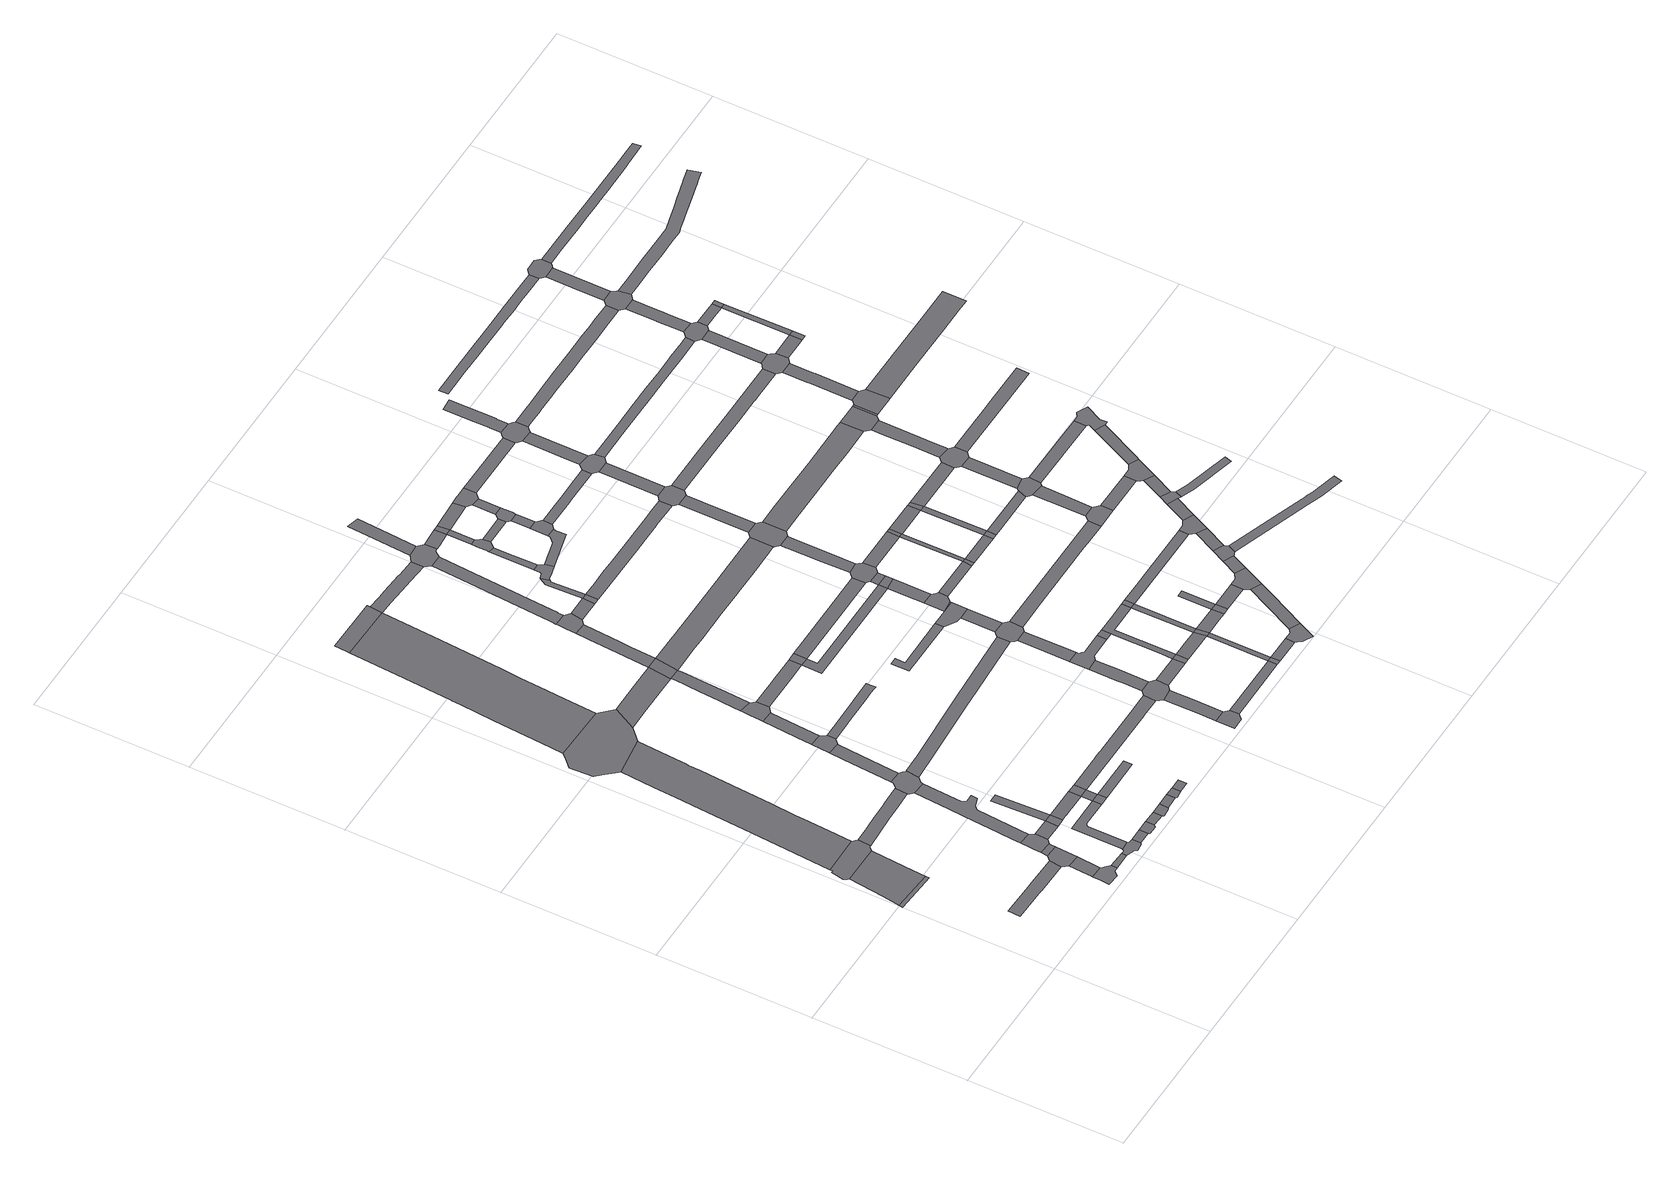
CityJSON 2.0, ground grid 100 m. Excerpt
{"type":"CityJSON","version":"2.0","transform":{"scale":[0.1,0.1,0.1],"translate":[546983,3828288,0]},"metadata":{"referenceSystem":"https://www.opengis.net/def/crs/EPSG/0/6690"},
"CityObjects":{
"road1":{"type":"Road","geometry":[{"type":"MultiSurface","lod":"1","boundaries":[[[0,1,2,3]]]}]},
"road2":{"type":"Road","attributes":{"function":"3","RoadStructureAttribute.sectionType":"1"},"geometry":[{"type":"MultiSurface","lod":"1","boundaries":[[[4,5,6,0,3,7,8,9,10]]]}]},
"road3":{"type":"Road","geometry":[{"type":"MultiSurface","lod":"1","boundaries":[[[11,12,13,14,15,16,17,18,19,4,10,20,21,22]]]}]},
"road4":{"type":"Road","attributes":{"RoadStructureAttribute.sectionType":"1"},"geometry":[{"type":"MultiSurface","lod":"1","boundaries":[[[23,24,25,26,27,28,29,30]]]}]},
"road5":{"type":"Road","geometry":[{"type":"MultiSurface","lod":"1","boundaries":[[[31,32,33,34,35,36,37,38,39,40,41,42]]]}]},
"road6":{"type":"Road","attributes":{"RoadStructureAttribute.sectionType":"1"},"geometry":[{"type":"MultiSurface","lod":"1","boundaries":[[[43,44,45,31,42,46,47,48]]]}]},
"road7":{"type":"Road","geometry":[{"type":"MultiSurface","lod":"1","boundaries":[[[49,30,29,43,48,50]]]}]},
"road8":{"type":"Road","attributes":{"function":"3","RoadStructureAttribute.sectionType":"1"},"geometry":[{"type":"MultiSurface","lod":"1","boundaries":[[[51,52,53,54,55,56,57,58,59,60,61,62,63,64,14,13]]]}]},
"road9":{"type":"Road","attributes":{"RoadStructureAttribute.sectionType":"1"},"geometry":[{"type":"MultiSurface","lod":"1","boundaries":[[[65,49,50,66]]]}]},
"road10":{"type":"Road","attributes":{"RoadStructureAttribute.sectionType":"1"},"geometry":[{"type":"MultiSurface","lod":"1","boundaries":[[[39,38,67,68]]]}]},
"road11":{"type":"Road","geometry":[{"type":"MultiSurface","lod":"1","boundaries":[[[69,70,71,72,65,66,73,74,75]]]}]},
"road12":{"type":"Road","attributes":{"RoadStructureAttribute.sectionType":"1"},"geometry":[{"type":"MultiSurface","lod":"1","boundaries":[[[76,77,78,79,80,81,82,83,22,21,84,85,86,87,88]]]}]},
"road13":{"type":"Road","geometry":[{"type":"MultiSurface","lod":"1","boundaries":[[[89,90,91,92,93,94,95,68,67,96,97,98,99,100,101]]]}]},
"road14":{"type":"Road","attributes":{"RoadStructureAttribute.sectionType":"1"},"geometry":[{"type":"MultiSurface","lod":"1","boundaries":[[[102,74,73,103,104]]]}]},
"road15":{"type":"Road","attributes":{"RoadStructureAttribute.sectionType":"1"},"geometry":[{"type":"MultiSurface","lod":"1","boundaries":[[[105,106,107,108,109,69,75,110,111,112,113,114,115,116,117,118,119,120]]]}]},
"road16":{"type":"Road","attributes":{"RoadStructureAttribute.sectionType":"1"},"geometry":[{"type":"MultiSurface","lod":"1","boundaries":[[[101,100,121,122]]]}]},
"road17":{"type":"Road","geometry":[{"type":"MultiSurface","lod":"1","boundaries":[[[104,103,123,124]]]}]},
"road18":{"type":"Road","attributes":{"RoadStructureAttribute.sectionType":"1"},"geometry":[{"type":"MultiSurface","lod":"1","boundaries":[[[125,126,93,92,127,128,129,130,131,132,133]]]}]},
"road19":{"type":"Road","geometry":[{"type":"MultiSurface","lod":"1","boundaries":[[[134,135,136,137,138,139,140,141,60,59,142,143,144,145,146,147,148,149,150]]]}]},
"road20":{"type":"Road","geometry":[{"type":"MultiSurface","lod":"1","boundaries":[[[151,152,104,124]]]}]},
"road21":{"type":"Road","geometry":[{"type":"MultiSurface","lod":"1","boundaries":[[[122,121,153,154,155,156]]]}]},
"road22":{"type":"Road","geometry":[{"type":"MultiSurface","lod":"1","boundaries":[[[157,158,159,160,76,88,161,105,120,162,163,164,165,166,167]]]}]},
"road23":{"type":"Road","attributes":{"RoadStructureAttribute.sectionType":"1"},"geometry":[{"type":"MultiSurface","lod":"1","boundaries":[[[168,124,123,169,170,171,172,173,174,175,176,177,178]]]}]},
"road24":{"type":"Road","attributes":{"RoadStructureAttribute.sectionType":"1"},"geometry":[{"type":"MultiSurface","lod":"1","boundaries":[[[156,155,179,180]]]}]},
"road25":{"type":"Road","attributes":{"RoadStructureAttribute.sectionType":"1"},"geometry":[{"type":"MultiSurface","lod":"1","boundaries":[[[181,182,157,167,183,184]]]}]},
"road26":{"type":"Road","geometry":[{"type":"MultiSurface","lod":"1","boundaries":[[[180,179,185,186,187,188]]]}]},
"road27":{"type":"Road","geometry":[{"type":"MultiSurface","lod":"1","boundaries":[[[189,190,133,132,191]]]}]},
"road28":{"type":"Road","attributes":{"RoadStructureAttribute.sectionType":"1"},"geometry":[{"type":"MultiSurface","lod":"1","boundaries":[[[177,133,190,192]]]}]},
"road29":{"type":"Road","geometry":[{"type":"MultiSurface","lod":"1","boundaries":[[[178,177,192,193]]]}]},
"road30":{"type":"Road","attributes":{"RoadStructureAttribute.sectionType":"1"},"geometry":[{"type":"MultiSurface","lod":"1","boundaries":[[[188,187,194,195]]]}]},
"road31":{"type":"Road","geometry":[{"type":"MultiSurface","lod":"1","boundaries":[[[196,181,184,197,198,199,200,201]]]}]},
"road32":{"type":"Road","attributes":{"function":"3","RoadStructureAttribute.sectionType":"1"},"geometry":[{"type":"MultiSurface","lod":"1","boundaries":[[[202,203,204,205,206,207,208,134,150,209,210,211,212,213,214]]]}]},
"road33":{"type":"Road","geometry":[{"type":"MultiSurface","lod":"1","boundaries":[[[195,194,215,216,217]]]}]},
"road34":{"type":"Road","attributes":{"RoadStructureAttribute.sectionType":"1"},"geometry":[{"type":"MultiSurface","lod":"1","boundaries":[[[218,219,220,196,201,221,222]]]}]},
"road35":{"type":"Road","attributes":{"RoadStructureAttribute.sectionType":"1"},"geometry":[{"type":"MultiSurface","lod":"1","boundaries":[[[223,224,190,189,191]]]}]},
"road36":{"type":"Road","geometry":[{"type":"MultiSurface","lod":"1","boundaries":[[[225,226,217,216]]]}]},
"road37":{"type":"Road","attributes":{"function":"3","RoadStructureAttribute.sectionType":"1"},"geometry":[{"type":"MultiSurface","lod":"1","boundaries":[[[227,147,146,228,229,230,231]]]}]},
"road38":{"type":"Road","geometry":[{"type":"MultiSurface","lod":"1","boundaries":[[[232,233,234,235,218,222,236,237,238]]]}]},
"road39":{"type":"Road","attributes":{"RoadStructureAttribute.sectionType":"1"},"geometry":[{"type":"MultiSurface","lod":"1","boundaries":[[[239,240,241,242,243,244,245,232,238,246,247,248,249,250]]]}]},
"road40":{"type":"Road","attributes":{"RoadStructureAttribute.sectionType":"1"},"geometry":[{"type":"MultiSurface","lod":"1","boundaries":[[[251,252,253,254,255,256,257,258,259,260,199,198]]]}]},
"road41":{"type":"Road","geometry":[{"type":"MultiSurface","lod":"1","boundaries":[[[261,262,202,214,263,264]]]}]},
"road42":{"type":"Road","attributes":{"RoadStructureAttribute.sectionType":"1"},"geometry":[{"type":"MultiSurface","lod":"1","boundaries":[[[265,266,267,268,269,270,271,193,192,272,273,274,275,276,277,278,279]]]}]},
"road43":{"type":"Road","geometry":[{"type":"MultiSurface","lod":"1","boundaries":[[[280,231,230,239,250,281,282]]]}]},
"road44":{"type":"Road","attributes":{"RoadStructureAttribute.sectionType":"1"},"geometry":[{"type":"MultiSurface","lod":"1","boundaries":[[[283,284,237,236,285,286,287]]]}]},
"road45":{"type":"Road","attributes":{"RoadStructureAttribute.sectionType":"1"},"geometry":[{"type":"MultiSurface","lod":"1","boundaries":[[[288,289,290,291,164,163,292,293,294,295]]]}]},
"road46":{"type":"Road","attributes":{"RoadStructureAttribute.sectionType":"1"},"geometry":[{"type":"MultiSurface","lod":"1","boundaries":[[[296,297,298,280,282,299,300,301,302,303,304]]]}]},
"road47":{"type":"Road","geometry":[{"type":"MultiSurface","lod":"1","boundaries":[[[287,286,305,306]]]}]},
"road48":{"type":"Road","geometry":[{"type":"MultiSurface","lod":"1","boundaries":[[[307,308,309,296,304,310,311,312,313,314]]]}]},
"road49":{"type":"Road","attributes":{"RoadStructureAttribute.sectionType":"1"},"geometry":[{"type":"MultiSurface","lod":"1","boundaries":[[[315,316,317,318,263,214,319,320,321,322,323]]]}]},
"road50":{"type":"Road","geometry":[{"type":"MultiSurface","lod":"1","boundaries":[[[324,325,326,327,328,329,330]]]}]},
"road51":{"type":"Road","attributes":{"RoadStructureAttribute.sectionType":"1"},"geometry":[{"type":"MultiSurface","lod":"1","boundaries":[[[331,312,311,332,333]]]}]},
"road52":{"type":"Road","attributes":{"RoadStructureAttribute.sectionType":"1"},"geometry":[{"type":"MultiSurface","lod":"1","boundaries":[[[334,335,336,337,338,324,330]]]}]},
"road53":{"type":"Road","attributes":{"RoadStructureAttribute.sectionType":"1"},"geometry":[{"type":"MultiSurface","lod":"1","boundaries":[[[339,340,341,342,343,344,345,346,347,348,307,314]]]}]},
"road54":{"type":"Road","geometry":[{"type":"MultiSurface","lod":"1","boundaries":[[[349,350,279,278,336,335,351,352]]]}]},
"road55":{"type":"Road","geometry":[{"type":"MultiSurface","lod":"1","boundaries":[[[333,332,353,354]]]}]},
"road56":{"type":"Road","attributes":{"RoadStructureAttribute.sectionType":"1"},"geometry":[{"type":"MultiSurface","lod":"1","boundaries":[[[355,356,357,358,359,360]]]}]},
"road57":{"type":"Road","attributes":{"RoadStructureAttribute.sectionType":"1"},"geometry":[{"type":"MultiSurface","lod":"1","boundaries":[[[361,362,363,333,354,364,365]]]}]},
"road58":{"type":"Road","attributes":{"RoadStructureAttribute.sectionType":"1"},"geometry":[{"type":"MultiSurface","lod":"1","boundaries":[[[366,367,368,369,370,350,349]]]}]},
"road59":{"type":"Road","attributes":{"RoadStructureAttribute.sectionType":"1"},"geometry":[{"type":"MultiSurface","lod":"1","boundaries":[[[286,371,372,373,374,305]]]}]},
"road60":{"type":"Road","attributes":{"function":"3","RoadStructureAttribute.sectionType":"1"},"geometry":[{"type":"MultiSurface","lod":"1","boundaries":[[[375,376,377,378,379,380,381,282,281,382,383,384,385,386,387,388,389,390,391,392,393]]]}]},
"road61":{"type":"Road","geometry":[{"type":"MultiSurface","lod":"1","boundaries":[[[394,395,396,323,322,344,343,397,398,399,400]]]}]},
"road62":{"type":"Road","attributes":{"RoadStructureAttribute.sectionType":"1"},"geometry":[{"type":"MultiSurface","lod":"1","boundaries":[[[401,329,328,402,403,404]]]}]},
"road63":{"type":"Road","attributes":{"RoadStructureAttribute.sectionType":"1"},"geometry":[{"type":"MultiSurface","lod":"1","boundaries":[[[405,406,306,305,407,408]]]}]},
"road64":{"type":"Road","attributes":{"RoadStructureAttribute.sectionType":"1"},"geometry":[{"type":"MultiSurface","lod":"1","boundaries":[[[409,352,351,410,411,412]]]}]},
"road65":{"type":"Road","geometry":[{"type":"MultiSurface","lod":"1","boundaries":[[[413,414,415,416,417,361,365,418,419,420,421,422]]]}]},
"road66":{"type":"Road","attributes":{"RoadStructureAttribute.sectionType":"1"},"geometry":[{"type":"MultiSurface","lod":"1","boundaries":[[[423,424,425,426,427,428]]]}]},
"road67":{"type":"Road","geometry":[{"type":"MultiSurface","lod":"1","boundaries":[[[429,430,431,425,424,432,368,367,433,434,435]]]}]},
"road68":{"type":"Road","attributes":{"RoadStructureAttribute.sectionType":"1"},"geometry":[{"type":"MultiSurface","lod":"1","boundaries":[[[436,437,413,422,438,439]]]}]},
"road69":{"type":"Road","attributes":{"RoadStructureAttribute.sectionType":"1"},"geometry":[{"type":"MultiSurface","lod":"1","boundaries":[[[440,441,395,394,442,443]]]}]},
"road70":{"type":"Road","geometry":[{"type":"MultiSurface","lod":"1","boundaries":[[[444,445,288,295,446,423,428,447,448,449,450,451]]]}]},
"road71":{"type":"Road","geometry":[{"type":"MultiSurface","lod":"1","boundaries":[[[412,411,452,453]]]}]},
"road72":{"type":"Road","attributes":{"RoadStructureAttribute.sectionType":"1"},"geometry":[{"type":"MultiSurface","lod":"1","boundaries":[[[454,455,400,399,456,457,458]]]}]},
"road73":{"type":"Road","geometry":[{"type":"MultiSurface","lod":"1","boundaries":[[[459,460,461,462,463,464,436,439,465,466]]]}]},
"road74":{"type":"Road","geometry":[{"type":"MultiSurface","lod":"1","boundaries":[[[360,359,467,468,469,470,471]]]}]},
"road75":{"type":"Road","attributes":{"RoadStructureAttribute.sectionType":"1"},"geometry":[{"type":"MultiSurface","lod":"1","boundaries":[[[472,458,462,461]]]}]},
"road76":{"type":"Road","attributes":{"RoadStructureAttribute.sectionType":"1"},"geometry":[{"type":"MultiSurface","lod":"1","boundaries":[[[468,444,451,473,469]]]}]},
"road77":{"type":"Road","attributes":{"RoadStructureAttribute.sectionType":"1"},"geometry":[{"type":"MultiSurface","lod":"1","boundaries":[[[474,475,476,477,478,421,420,479,480,481,482]]]}]},
"road78":{"type":"Road","geometry":[{"type":"MultiSurface","lod":"1","boundaries":[[[483,484,454,458,472]]]}]},
"road79":{"type":"Road","geometry":[{"type":"MultiSurface","lod":"1","boundaries":[[[435,434,485,486,487]]]}]},
"road80":{"type":"Road","geometry":[{"type":"MultiSurface","lod":"1","boundaries":[[[404,403,488,489]]]}]},
"road81":{"type":"Road","attributes":{"RoadStructureAttribute.sectionType":"1"},"geometry":[{"type":"MultiSurface","lod":"1","boundaries":[[[490,471,470]]]}]},
"road82":{"type":"Road","attributes":{"RoadStructureAttribute.sectionType":"1"},"geometry":[{"type":"MultiSurface","lod":"1","boundaries":[[[491,492,493,494,453,452,495,496,497]]]}]},
"road83":{"type":"Road","attributes":{"RoadStructureAttribute.sectionType":"1"},"geometry":[{"type":"MultiSurface","lod":"1","boundaries":[[[498,466,465,499]]]}]},
"road84":{"type":"Road","geometry":[{"type":"MultiSurface","lod":"1","boundaries":[[[500,471,490,501,502,503,504,505]]]}]},
"road85":{"type":"Road","attributes":{"RoadStructureAttribute.sectionType":"1"},"geometry":[{"type":"MultiSurface","lod":"1","boundaries":[[[506,507,508,509,510,511,512,513,354,353,514,515,516,517,518,519,520,521]]]}]},
"road86":{"type":"Road","attributes":{"RoadStructureAttribute.sectionType":"1"},"geometry":[{"type":"MultiSurface","lod":"1","boundaries":[[[496,522,404,489,523]]]}]},
"road87":{"type":"Road","attributes":{"RoadStructureAttribute.sectionType":"1"},"geometry":[{"type":"MultiSurface","lod":"1","boundaries":[[[524,487,486,525,412,453,526,527,528,529,530,531]]]}]},
"road88":{"type":"Road","attributes":{"RoadStructureAttribute.sectionType":"1"},"geometry":[{"type":"MultiSurface","lod":"1","boundaries":[[[532,372,533,500,505]]]}]},
"road89":{"type":"Road","attributes":{"RoadStructureAttribute.sectionType":"1"},"geometry":[{"type":"MultiSurface","lod":"1","boundaries":[[[534,489,488,535,536]]]}]},
"road90":{"type":"Road","attributes":{"RoadStructureAttribute.sectionType":"1"},"geometry":[{"type":"MultiSurface","lod":"1","boundaries":[[[537,483,472,538,539]]]}]},
"road91":{"type":"Road","geometry":[{"type":"MultiSurface","lod":"1","boundaries":[[[540,474,482,541,542,543,544,545]]]}]},
"road92":{"type":"Road","geometry":[{"type":"MultiSurface","lod":"1","boundaries":[[[373,372,532,546]]]}]},
"road93":{"type":"Road","geometry":[{"type":"MultiSurface","lod":"1","boundaries":[[[497,496,523,547]]]}]},
"road94":{"type":"Road","attributes":{"RoadStructureAttribute.sectionType":"1"},"geometry":[{"type":"MultiSurface","lod":"1","boundaries":[[[548,373,546,549]]]}]},
"road95":{"type":"Road","attributes":{"RoadStructureAttribute.sectionType":"1"},"geometry":[{"type":"MultiSurface","lod":"1","boundaries":[[[550,551,540,545,552,553]]]}]},
"road96":{"type":"Road","geometry":[{"type":"MultiSurface","lod":"1","boundaries":[[[554,498,499,550,553,555,556,557]]]}]},
"road97":{"type":"Road","geometry":[{"type":"MultiSurface","lod":"1","boundaries":[[[558,559,408,407,560,548,549,561,562,563,564]]]}]},
"road98":{"type":"Road","attributes":{"RoadStructureAttribute.sectionType":"1"},"geometry":[{"type":"MultiSurface","lod":"1","boundaries":[[[530,497,547,565]]]}]},
"road99":{"type":"Road","attributes":{"RoadStructureAttribute.sectionType":"1"},"geometry":[{"type":"MultiSurface","lod":"1","boundaries":[[[566,554,557,567]]]}]},
"road100":{"type":"Road","attributes":{"RoadStructureAttribute.sectionType":"1"},"geometry":[{"type":"MultiSurface","lod":"1","boundaries":[[[547,523,568,569,570,571]]]}]},
"road101":{"type":"Road","attributes":{"RoadStructureAttribute.sectionType":"1"},"geometry":[{"type":"MultiSurface","lod":"1","boundaries":[[[572,573,503,502,574,575]]]}]},
"road102":{"type":"Road","geometry":[{"type":"MultiSurface","lod":"1","boundaries":[[[576,577,536,535,578,579,580,581,582]]]}]},
"road103":{"type":"Road","geometry":[{"type":"MultiSurface","lod":"1","boundaries":[[[583,584,585,586,537,539,587,588,566,567,589,590,591]]]}]},
"road104":{"type":"Road","attributes":{"RoadStructureAttribute.sectionType":"1"},"geometry":[{"type":"MultiSurface","lod":"1","boundaries":[[[592,593,594,595,559,558,596,597,598,599]]]}]},
"road105":{"type":"Road","geometry":[{"type":"MultiSurface","lod":"1","boundaries":[[[531,530,565,600]]]}]},
"road106":{"type":"Road","geometry":[{"type":"MultiSurface","lod":"1","boundaries":[[[571,570,601,602]]]}]},
"road107":{"type":"Road","geometry":[{"type":"MultiSurface","lod":"1","boundaries":[[[603,604,605,606,607,393,392,608,592,599,609,610]]]}]},
"road108":{"type":"Road","attributes":{"RoadStructureAttribute.sectionType":"1"},"geometry":[{"type":"MultiSurface","lod":"1","boundaries":[[[564,563,611,612,613]]]}]},
"road109":{"type":"Road","geometry":[{"type":"MultiSurface","lod":"1","boundaries":[[[614,615,571,602]]]}]},
"road110":{"type":"Road","geometry":[{"type":"MultiSurface","lod":"1","boundaries":[[[575,574,616,617]]]}]},
"road111":{"type":"Road","attributes":{"RoadStructureAttribute.sectionType":"1"},"geometry":[{"type":"MultiSurface","lod":"1","boundaries":[[[618,619,620,621,542,541,622,623,624,625,626]]]}]},
"road112":{"type":"Road","attributes":{"RoadStructureAttribute.sectionType":"1"},"geometry":[{"type":"MultiSurface","lod":"1","boundaries":[[[449,448,627,628,629,630,631,632,633]]]}]},
"road113":{"type":"Road","attributes":{"RoadStructureAttribute.sectionType":"1"},"geometry":[{"type":"MultiSurface","lod":"1","boundaries":[[[634,635,576,582,636,637]]]}]},
"road114":{"type":"Road","attributes":{"RoadStructureAttribute.sectionType":"1"},"geometry":[{"type":"MultiSurface","lod":"1","boundaries":[[[602,601,638,639]]]}]},
"road115":{"type":"Road","attributes":{"RoadStructureAttribute.sectionType":"1"},"geometry":[{"type":"MultiSurface","lod":"1","boundaries":[[[640,641,642,605,604]]]}]},
"road116":{"type":"Road","attributes":{"RoadStructureAttribute.sectionType":"1"},"geometry":[{"type":"MultiSurface","lod":"1","boundaries":[[[612,575,617,643]]]}]},
"road117":{"type":"Road","attributes":{"RoadStructureAttribute.sectionType":"1"},"geometry":[{"type":"MultiSurface","lod":"1","boundaries":[[[644,645,617,616,646,647,648]]]}]},
"road118":{"type":"Road","geometry":[{"type":"MultiSurface","lod":"1","boundaries":[[[613,612,643,649]]]}]},
"road119":{"type":"Road","geometry":[{"type":"MultiSurface","lod":"1","boundaries":[[[650,521,520,642,641,651,652,653]]]}]},
"road120":{"type":"Road","attributes":{"RoadStructureAttribute.sectionType":"1"},"geometry":[{"type":"MultiSurface","lod":"1","boundaries":[[[654,591,590,655,656]]]}]},
"road121":{"type":"Road","attributes":{"RoadStructureAttribute.sectionType":"1"},"geometry":[{"type":"MultiSurface","lod":"1","boundaries":[[[657,658,600,565,659,660,661,662]]]}]},
"road122":{"type":"Road","geometry":[{"type":"MultiSurface","lod":"1","boundaries":[[[663,664,639,638,634,637,665]]]}]},
"road123":{"type":"Road","attributes":{"RoadStructureAttribute.sectionType":"1"},"geometry":[{"type":"MultiSurface","lod":"1","boundaries":[[[666,650,653,667]]]}]},
"road124":{"type":"Road","geometry":[{"type":"MultiSurface","lod":"1","boundaries":[[[648,647,668,669]]]}]},
"road125":{"type":"Road","attributes":{"RoadStructureAttribute.sectionType":"1"},"geometry":[{"type":"MultiSurface","lod":"1","boundaries":[[[649,643,670,671,672,673]]]}]},
"road126":{"type":"Road","geometry":[{"type":"MultiSurface","lod":"1","boundaries":[[[674,675,676,626,625,677,666,667,678,679,680,681,682,683]]]}]},
"road127":{"type":"Road","attributes":{"RoadStructureAttribute.sectionType":"1"},"geometry":[{"type":"MultiSurface","lod":"1","boundaries":[[[672,648,669,684]]]}]},
"road128":{"type":"Road","attributes":{"RoadStructureAttribute.sectionType":"1"},"geometry":[{"type":"MultiSurface","lod":"1","boundaries":[[[685,663,665,686]]]}]},
"road129":{"type":"Road","attributes":{"RoadStructureAttribute.sectionType":"1"},"geometry":[{"type":"MultiSurface","lod":"1","boundaries":[[[687,688,674,683,689]]]}]},
"road130":{"type":"Road","geometry":[{"type":"MultiSurface","lod":"1","boundaries":[[[673,672,684,690]]]}]},
"road131":{"type":"Road","geometry":[{"type":"MultiSurface","lod":"1","boundaries":[[[691,685,686,692,693,694,695,696]]]}]},
"road132":{"type":"Road","attributes":{"RoadStructureAttribute.sectionType":"1"},"geometry":[{"type":"MultiSurface","lod":"1","boundaries":[[[669,668,697,698,699]]]}]},
"road133":{"type":"Road","geometry":[{"type":"MultiSurface","lod":"1","boundaries":[[[700,701,702,703,656,655,704,687,689,705,706,707,708,709,710]]]}]},
"road134":{"type":"Road","attributes":{"function":"3","RoadStructureAttribute.sectionType":"1"},"geometry":[{"type":"MultiSurface","lod":"1","boundaries":[[[711,712,713,714,715,610,609,716,717,718,719,720,721]]]}]},
"road135":{"type":"Road","attributes":{"RoadStructureAttribute.sectionType":"1"},"geometry":[{"type":"MultiSurface","lod":"1","boundaries":[[[722,691,696,723]]]}]},
"road136":{"type":"Road","attributes":{"RoadStructureAttribute.sectionType":"1"},"geometry":[{"type":"MultiSurface","lod":"1","boundaries":[[[724,725,726,727,728,729,730,700,710]]]}]},
"road137":{"type":"Road","geometry":[{"type":"MultiSurface","lod":"1","boundaries":[[[731,732,633,632,733,734,735,736]]]}]},
"road138":{"type":"Road","attributes":{"RoadStructureAttribute.sectionType":"1"},"geometry":[{"type":"MultiSurface","lod":"1","boundaries":[[[690,684,737,738,739]]]}]},
"road139":{"type":"Road","geometry":[{"type":"MultiSurface","lod":"1","boundaries":[[[740,741,742,743,662,661,722,723,744]]]}]},
"road140":{"type":"Road","attributes":{"RoadStructureAttribute.sectionType":"1"},"geometry":[{"type":"MultiSurface","lod":"1","boundaries":[[[745,746,747,731,736,748,749]]]}]},
"road141":{"type":"Road","geometry":[{"type":"MultiSurface","lod":"1","boundaries":[[[750,751,752,753,699,698,754,755,745,749,756,757,758]]]}]},
"road142":{"type":"Road","attributes":{"RoadStructureAttribute.sectionType":"1"},"geometry":[{"type":"MultiSurface","lod":"1","boundaries":[[[759,740,744,760]]]}]},
"road143":{"type":"Road","attributes":{"RoadStructureAttribute.sectionType":"1"},"geometry":[{"type":"MultiSurface","lod":"1","boundaries":[[[735,734,761,762]]]}]},
"road144":{"type":"Road","attributes":{"RoadStructureAttribute.sectionType":"1"},"geometry":[{"type":"MultiSurface","lod":"1","boundaries":[[[763,752,751,764]]]}]},
"road145":{"type":"Road","attributes":{"RoadStructureAttribute.sectionType":"1"},"geometry":[{"type":"MultiSurface","lod":"1","boundaries":[[[765,766,767,768,652,651,769,770,771,772,773,774,775,776]]]}]},
"road146":{"type":"Road","geometry":[{"type":"MultiSurface","lod":"1","boundaries":[[[777,759,760,778,779,780]]]}]},
"road147":{"type":"Road","attributes":{"RoadStructureAttribute.sectionType":"1"},"geometry":[{"type":"MultiSurface","lod":"1","boundaries":[[[781,782,783,784,785,786,787,695,694,788,789,790,791]]]}]},
"road148":{"type":"Road","geometry":[{"type":"MultiSurface","lod":"1","boundaries":[[[792,739,738,793,763,764,794,795,796,797]]]}]},
"road149":{"type":"Road","attributes":{"RoadStructureAttribute.sectionType":"1"},"geometry":[{"type":"MultiSurface","lod":"1","boundaries":[[[798,777,780,799]]]}]},
"road150":{"type":"Road","attributes":{"RoadStructureAttribute.sectionType":"1"},"geometry":[{"type":"MultiSurface","lod":"1","boundaries":[[[800,801,802,803,804,805,806,807,808,681,680,809,810,811,812,813,814,815]]]}]},
"road151":{"type":"Road","attributes":{"RoadStructureAttribute.sectionType":"1"},"geometry":[{"type":"MultiSurface","lod":"1","boundaries":[[[816,817,818,792,797,819,820,821,822,823]]]}]},
"road152":{"type":"Road","geometry":[{"type":"MultiSurface","lod":"1","boundaries":[[[824,825,826,762,761,827,828,798,799,829,830,831,832]]]}]},
"road153":{"type":"Road","attributes":{"RoadStructureAttribute.sectionType":"1"},"geometry":[{"type":"MultiSurface","lod":"1","boundaries":[[[833,779,778,834,835,836]]]}]},
"road154":{"type":"Road","attributes":{"RoadStructureAttribute.sectionType":"1"},"geometry":[{"type":"MultiSurface","lod":"1","boundaries":[[[837,758,757,838,839]]]}]},
"road155":{"type":"Road","geometry":[{"type":"MultiSurface","lod":"1","boundaries":[[[721,720,840,816,823,841,842,843]]]}]},
"road156":{"type":"Road","attributes":{"RoadStructureAttribute.sectionType":"1"},"geometry":[{"type":"MultiSurface","lod":"1","boundaries":[[[844,845,846,847,848,849,850,851,707,706,852,853,854,855,856,857,858,859,860,861,862,863,864]]]}]},
"road157":{"type":"Road","attributes":{"function":"3","RoadStructureAttribute.sectionType":"1"},"geometry":[{"type":"MultiSurface","lod":"1","boundaries":[[[865,843,842,866,867]]]}]},
"road158":{"type":"Road","attributes":{"RoadStructureAttribute.sectionType":"1"},"geometry":[{"type":"MultiSurface","lod":"1","boundaries":[[[868,824,832,869,870]]]}]},
"road159":{"type":"Road","geometry":[{"type":"MultiSurface","lod":"1","boundaries":[[[871,872,873,867,866,874,875]]]}]},
"road160":{"type":"Road","attributes":{"RoadStructureAttribute.sectionType":"1"},"geometry":[{"type":"MultiSurface","lod":"1","boundaries":[[[876,877,878,879,880,881,882,883,884,885,886,887,888,889,890,891,892,893,894,895,896]]]}]},
"road161":{"type":"Road","attributes":{"RoadStructureAttribute.sectionType":"1"},"geometry":[{"type":"MultiSurface","lod":"1","boundaries":[[[897,898,899,900,796,795,901,902,903]]]}]},
"road162":{"type":"Road","attributes":{"RoadStructureAttribute.sectionType":"1"},"geometry":[{"type":"MultiSurface","lod":"1","boundaries":[[[904,905,906,872,871,907,908,909]]]}]},
"road163":{"type":"Road","geometry":[{"type":"MultiSurface","lod":"1","boundaries":[[[910,911,912,913,839,838,914,868,870,915,916,917]]]}]},
"road164":{"type":"Road","geometry":[{"type":"MultiSurface","lod":"1","boundaries":[[[918,919,920,921,922,776,775,904,909,923,924]]]}]},
"road165":{"type":"Road","attributes":{"RoadStructureAttribute.sectionType":"1"},"geometry":[{"type":"MultiSurface","lod":"1","boundaries":[[[925,926,920,919]]]}]},
"road166":{"type":"Road","attributes":{"RoadStructureAttribute.sectionType":"1"},"geometry":[{"type":"MultiSurface","lod":"1","boundaries":[[[927,928,924,923,929,930,931]]]}]},
"road167":{"type":"Road","geometry":[{"type":"MultiSurface","lod":"1","boundaries":[[[932,933,934,815,814,935,936,926,925,937,938,939,940,941]]]}]},
"road168":{"type":"Road","attributes":{"RoadStructureAttribute.sectionType":"1"},"geometry":[{"type":"MultiSurface","lod":"1","boundaries":[[[942,943,944,945,932,941,946,947,948,949]]]}]},
"road169":{"type":"Road","geometry":[{"type":"MultiSurface","lod":"1","boundaries":[[[931,930,950,951]]]}]},
"road170":{"type":"Road","attributes":{"RoadStructureAttribute.sectionType":"1"},"geometry":[{"type":"MultiSurface","lod":"1","boundaries":[[[952,939,938,953,954,955,956]]]}]},
"road171":{"type":"Road","geometry":[{"type":"MultiSurface","lod":"1","boundaries":[[[957,958,959,864,863,960,942,949,961,962]]]}]},
"road172":{"type":"Road","attributes":{"function":"3","RoadStructureAttribute.sectionType":"1"},"geometry":[{"type":"MultiSurface","lod":"1","boundaries":[[[963,964,965,966,875,874,967,968,969,970,971,972,973,974,975]]]}]},
"road173":{"type":"Road","attributes":{"RoadStructureAttribute.sectionType":"1"},"geometry":[{"type":"MultiSurface","lod":"1","boundaries":[[[976,955,931,951]]]}]},
"road174":{"type":"Road","attributes":{"RoadStructureAttribute.sectionType":"1"},"geometry":[{"type":"MultiSurface","lod":"1","boundaries":[[[977,978,979,959,958]]]}]},
"road175":{"type":"Road","geometry":[{"type":"MultiSurface","lod":"1","boundaries":[[[956,955,976,980]]]}]},
"road176":{"type":"Road","geometry":[{"type":"MultiSurface","lod":"1","boundaries":[[[981,982,983,984,985,986,896,895,987,988,978,977,989,990,991]]]}]},
"road177":{"type":"Road","attributes":{"RoadStructureAttribute.sectionType":"1"},"geometry":[{"type":"MultiSurface","lod":"1","boundaries":[[[992,993,994,995,996,997,998,999,1000,1001,1002,1003,1004,1005,1006,962,961,1007,1008,1009,1010,1011,1012,1013,1014,1015,1016,1017,1018,1019,1020]]]}]},
"road178":{"type":"Road","attributes":{"RoadStructureAttribute.sectionType":"1"},"geometry":[{"type":"MultiSurface","lod":"1","boundaries":[[[1021,1022,1023,1024,1025,1026,991,990,1027,1028,1029,1030,1031,1032,1033,1034,1035,1036,1037]]]}]}
},
"vertices":[
[7,1003,0],[3,977,0],[276,959,0],[278,985,0],
[52,1346,0],[25,1114,0],[16,1051,0],[281,1027,0],[287,1127,0],[293,1204,0],[303,1345,0],
[331,1463,0],[324,1469,0],[312,1480,0],[61,1476,0],[61,1467,0],[60,1456,0],[46,1457,0],[30,1376,0],[43,1358,0],[324,1368,0],[335,1369,0],[342,1453,0],
[499,442,0],[493,443,0],[269,448,0],[265,369,0],[494,363,0],[497,362,0],[715,357,0],[722,437,0],
[733,165,0],[730,111,0],[728,89,0],[725,56,0],[807,50,0],[828,76,0],[830,79,0],[861,79,0],[861,119,0],[832,145,0],[817,160,0],[813,163,0],
[744,322,0],[735,193,0],[735,191,0],[814,169,0],[815,188,0],[825,314,0],
[753,465,0],[834,460,0],
[322,1635,0],[332,1800,0],[336,1862,0],[347,2020,0],[379,2491,0],[384,2568,0],[385,2584,0],[390,2656,0],[407,2907,0],[154,2872,0],[139,2654,0],[129,2508,0],[122,2393,0],[96,1999,0],
[756,509,0],[836,504,0],
[972,80,0],[971,112,0],
[766,647,0],[761,577,0],[760,564,0],[760,557,0],[862,528,0],[866,609,0],[847,641,0],
[791,1468,0],[697,1465,0],[661,1464,0],[643,1463,0],[537,1460,0],[470,1457,0],[469,1457,0],[441,1456,0],[563,1380,0],[647,1383,0],[648,1383,0],[651,1384,0],[788,1388,0],
[1081,117,0],[1072,119,0],[1064,123,0],[1061,129,0],[1001,122,0],[995,114,0],[991,112,0],[1028,61,0],[1031,53,0],[1034,45,0],[1086,51,0],[1095,61,0],[1096,117,0],
[980,609,0],[981,527,0],[982,609,0],
[814,1356,0],[798,1121,0],[791,1025,0],[776,790,0],[769,699,0],[870,985,0],[894,1011,0],[905,1014,0],[945,1028,0],[948,1030,0],[950,1049,0],[952,1069,0],[947,1069,0],[906,1069,0],[885,1097,0],[901,1350,0],
[1180,60,0],[1180,117,0],
[1037,529,0],[1035,609,0],
[1006,453,0],[1003,135,0],[1061,140,0],[1062,381,0],[1065,389,0],[1070,394,0],[1078,397,0],[1250,398,0],[1250,455,0],
[123,3225,0],[101,3204,0],[89,3191,0],[39,3142,0],[47,2990,0],[48,2988,0],[91,2942,0],[131,2898,0],[429,2929,0],[437,2937,0],[475,2974,0],[477,2975,0],[486,2984,0],[566,3134,0],[515,3185,0],[502,3198,0],[483,3217,0],
[1021,955,0],[968,953,0],
[1186,51,0],[1239,48,0],[1253,61,0],[1253,117,0],
[826,1514,0],[825,1498,0],[803,1475,0],[796,1468,0],[796,1378,0],[902,1366,0],[931,1394,0],[941,1481,0],[939,1481,0],[925,1493,0],[906,1508,0],
[1048,609,0],[1049,529,0],[1081,530,0],[1083,530,0],[1112,529,0],[1117,529,0],[1134,529,0],[1151,529,0],[1159,529,0],[1249,529,0],[1249,608,0],
[1337,59,0],[1338,116,0],
[854,1922,0],[847,1828,0],[919,1692,0],[935,1916,0],
[1344,49,0],[1399,53,0],[1409,61,0],[1410,116,0],
[1308,410,0],[1307,456,0],[1308,399,0],
[1307,529,0],
[1307,608,0],
[1495,62,0],[1495,116,0],
[862,2044,0],[965,1946,0],[967,1946,0],[967,2003,0],[966,2005,0],[942,2038,0],
[221,4652,0],[200,4335,0],[175,3979,0],[174,3968,0],[170,3909,0],[154,3686,0],[133,3366,0],[497,3433,0],[505,3546,0],[517,3726,0],[526,3847,0],[555,4260,0],[582,4647,0],
[1503,54,0],[1554,61,0],[1554,116,0],
[885,2369,0],[869,2143,0],[865,2093,0],[949,2138,0],[964,2364,0],
[1607,401,0],[1606,456,0],
[1625,61,0],[1625,115,0],
[774,3134,0],[645,2984,0],[810,2984,0],[924,2984,0],[940,3134,0],
[897,2521,0],[896,2509,0],[891,2449,0],[887,2390,0],[1001,2394,0],[999,2477,0],[975,2504,0],
[928,2984,0],[927,2960,0],[927,2958,0],[915,2789,0],[907,2661,0],[899,2555,0],[897,2531,0],[976,2519,0],[987,2662,0],[998,2956,0],[998,2957,0],[999,2982,0],
[1104,1948,0],[1116,1949,0],[1313,1951,0],[1377,1952,0],[1410,1950,0],[1428,1949,0],[1429,1949,0],[1429,1979,0],[1428,2010,0],[1118,2005,0],
[228,4752,0],[222,4672,0],[588,4727,0],[589,4747,0],
[2083,607,0],[1955,607,0],[1611,608,0],[1602,608,0],[1569,608,0],[1544,608,0],[1527,608,0],[1876,528,0],[1879,528,0],[1920,528,0],[1962,528,0],[1965,528,0],[1966,528,0],[2101,527,0],[2105,607,0],
[940,3136,0],[1000,2983,0],[1019,3134,0],
[1227,2477,0],[1154,2477,0],[1288,2395,0],[1376,2395,0],[1376,2477,0],
[2102,1546,0],[1587,1517,0],[1548,1515,0],[1074,1485,0],[1144,1407,0],[1547,1434,0],[1589,1436,0],[2103,1464,0],
[972,3618,0],[967,3536,0],[960,3442,0],[1030,3304,0],[1035,3372,0],[1043,3498,0],[1043,3499,0],[1051,3613,0],[1051,3616,0],
[1433,2395,0],[1433,2478,0],
[981,3751,0],[980,3740,0],[976,3680,0],[1056,3620,0],[1081,3640,0],[1093,3720,0],[1071,3740,0],[1061,3748,0],
[888,4706,0],[881,4707,0],[731,4717,0],[678,4721,0],[672,4641,0],[782,4634,0],[876,4627,0],[1007,4617,0],[1009,4698,0],
[2132,158,0],[2132,37,0],[2212,40,0],[2231,60,0],[2240,70,0],[2239,131,0],[2211,156,0],
[1227,3720,0],[1223,3640,0],[1230,3719,0],
[2213,344,0],[2212,499,0],[2132,490,0],[2132,469,0],[2132,280,0],
[1063,3787,0],[1064,3789,0],[1073,3931,0],[1098,4297,0],[1118,4582,0],[1036,4580,0],[1020,4329,0],[987,3840,0],[984,3795,0],[983,3783,0],
[2211,636,0],[2132,631,0],[2242,526,0],[2246,605,0],
[1264,3640,0],[1264,3720,0],
[1675,1899,0],[1677,1965,0],[1628,1962,0],[1629,1846,0],[2026,1847,0],[2026,1901,0],
[1249,4005,0],[1220,3957,0],[1220,3950,0],[1255,3940,0],[1263,3950,0],
[2213,828,0],[2212,979,0],[2133,974,0],[2133,794,0],[2133,756,0],
[1373,2267,0],[2133,2269,0],[2133,2325,0],[1430,2323,0],
[1947,3133,0],[1752,3133,0],[1716,3133,0],[1450,3133,0],[1217,3133,0],[1214,3133,0],[1190,3133,0],[1126,2983,0],[1176,2983,0],[1280,2983,0],[1502,2983,0],[1660,2983,0],[1716,2983,0],[1849,2983,0],[1930,2983,0],[2012,2983,0],[2024,2983,0],[2100,2984,0],[2102,3133,0],
[1127,4733,0],[1047,4728,0],[1028,4713,0],[1133,4601,0],[1149,4619,0],[1165,4620,0],[1161,4699,0],
[2668,130,0],[2548,71,0],[2683,72,0],[2683,131,0],
[1933,2479,0],[1575,2478,0],[2111,2397,0],[2105,2481,0],
[2435,605,0],[2396,527,0],[2436,527,0],[2436,605,0],
[1290,4068,0],[1290,4027,0],[1286,4020,0],[1285,4017,0],[1269,4013,0],[1271,3959,0],[1314,3969,0],[1369,3983,0],[1357,4036,0],[1332,4068,0],
[2133,1434,0],[2133,1102,0],[2213,1103,0],[2213,1140,0],[2211,1433,0],[2212,1434,0],
[2239,1062,0],[2229,1071,0],[2213,1086,0],[2133,1032,0],[2240,1001,0],[2386,1002,0],[2386,1063,0],
[1291,4355,0],[1290,4227,0],[1330,4227,0],[1329,4350,0],
[1075,5143,0],[1060,4922,0],[1139,4916,0],[1153,5124,0],
[2132,1578,0],[2120,1566,0],[2121,1446,0],[2221,1442,0],[2238,1460,0],[2242,1544,0],[2222,1562,0],[2212,1572,0],
[2473,527,0],[2474,605,0],
[1287,4707,0],[1236,4704,0],[1188,4621,0],[1282,4627,0],[1291,4628,0],
[1349,4448,0],[1331,4471,0],[1330,4472,0],[1291,4469,0],[1291,4417,0],[1291,4372,0],[1361,4385,0],[1358,4435,0],
[2100,1802,0],[2133,1800,0],[2212,1800,0],[2212,1902,0],[2133,1902,0],
[1331,4629,0],
[2212,1576,0],
[1558,4127,0],[1558,4113,0],[1526,4079,0],[1469,4065,0],[1410,4049,0],[1569,4032,0],[1618,4044,0],[1617,4108,0],[1617,4126,0],
[1322,4709,0],[1306,4709,0],
[2431,1002,0],[2435,1002,0],[2436,1063,0],
[2713,72,0],[2713,131,0],
[2212,1912,0],
[2669,605,0],[2668,605,0],[2573,605,0],[2475,605,0],[2666,525,0],[2684,525,0],[2673,605,0],
[1538,4437,0],[1541,4387,0],
[2133,2032,0],[2232,1933,0],[2241,1944,0],[2243,2003,0],[2232,2013,0],[2213,2032,0],
[2033,3718,0],[1923,3719,0],[1862,3719,0],[1838,3719,0],[1696,3719,0],[1565,3720,0],[1460,3721,0],[1364,3720,0],[1333,3640,0],[1571,3640,0],[1764,3638,0],[1798,3638,0],[1925,3638,0],[1926,3638,0],[2103,3637,0],[2102,3718,0],
[2684,519,0],[2714,524,0],
[2543,1063,0],[2438,677,0],[2473,677,0],[2473,1002,0],[2475,1002,0],[2668,1002,0],[2669,1002,0],[2669,1064,0],
[2212,2278,0],[2133,2150,0],
[2718,131,0],[2882,72,0],[2882,131,0],
[1521,4721,0],[1331,4630,0],[1532,4641,0],
[1560,4244,0],[1647,4151,0],[1651,4212,0],[1647,4217,0],[1632,4232,0],[1620,4244,0],
[2212,2325,0],
[2703,604,0],
[2133,2376,0],[2212,2376,0],
[1561,4366,0],[1561,4346,0],[1620,4299,0],[1620,4366,0],
[1563,4467,0],[1621,4397,0],[1621,4432,0],[1621,4467,0],
[2210,2518,0],[2137,2512,0],[2122,2386,0],[2223,2387,0],[2224,2388,0],[2242,2406,0],[2239,2488,0],
[2702,1002,0],
[1564,4614,0],[1621,4609,0],
[2719,524,0],[2827,526,0],[2879,525,0],[2879,604,0],
[2513,2002,0],[2512,2002,0],[2517,1942,0],[2522,2002,0],
[2959,150,0],[2934,131,0],[2890,61,0],[2905,40,0],[2909,35,0],[2971,5,0],[3026,117,0],
[1600,4723,0],[1589,4723,0],[1573,4723,0],[1563,4723,0],[1538,4636,0],[1553,4624,0],[1632,4621,0],[1653,4644,0],[1653,4723,0],
[2131,2953,0],[2131,2919,0],[2131,2917,0],[2134,2688,0],[2211,2674,0],[2212,2915,0],[2212,2916,0],[2212,2954,0],
[2702,1064,0],
[2924,525,0],[2924,604,0],
[2213,3160,0],[2212,3161,0],[2131,3160,0],[2131,3159,0],[2103,3134,0],[2103,2981,0],[2243,2982,0],[2242,3132,0],
[2510,2405,0],[2518,2405,0],[2519,2487,0],
[2923,820,0],[2878,820,0],
[2544,1942,0],[2545,2001,0],
[2004,4212,0],[2002,4212,0],[1857,4212,0],[1789,4212,0],[1840,4151,0],[1866,4152,0],[1954,4153,0],[2102,4152,0],[2100,4212,0],
[2411,1462,0],[2945,1462,0],[2977,1462,0],[2979,1462,0],[2980,1462,0],[3139,1461,0],[3140,1544,0],
[3121,489,0],[3053,348,0],[3140,355,0],[3189,457,0],
[3100,525,0],[3100,604,0],
[2214,3504,0],[2214,3607,0],[2133,3606,0],
[2541,2405,0],
[2757,2001,0],[2745,2001,0],[2560,1942,0],[2759,1942,0],[2760,2001,0],
[2541,2487,0],
[2133,3743,0],[2240,3636,0],[2242,3717,0],[2214,3744,0],
[1784,4723,0],[2103,4644,0],[2103,4722,0],
[2979,1064,0],[2837,1064,0],[2706,1002,0],[3321,1003,0],[3326,1003,0],[3326,1064,0],
[3186,627,0],[3150,604,0],[3254,595,0],
[2134,4123,0],[2214,4123,0],
[2794,1942,0],[2795,2001,0],
[2549,2405,0],[2745,2404,0],[2753,2404,0],[2753,2486,0],
[2134,4246,0],[2114,4226,0],[2111,4222,0],[2113,4142,0],[2233,4139,0],[2235,4140,0],[2248,4152,0],[2242,4213,0],[2234,4220,0],[2214,4239,0],
[2791,2402,0],
[3236,731,0],[3303,699,0],
[2134,4614,0],[2134,4366,0],[2214,4610,0],
[2780,2486,0],
[3279,820,0],[3307,700,0],[3316,704,0],[3333,711,0],[3354,762,0],[3346,788,0],
[2838,1941,0],[3134,1941,0],[3156,1999,0],
[2134,4751,0],[2132,4749,0],[2114,4733,0],[2104,4723,0],[2114,4633,0],[2234,4630,0],[2246,4642,0],[2246,4722,0],[2234,4731,0],[2213,4747,0],[2213,4749,0],
[3104,3132,0],[2936,3132,0],[2767,3132,0],[2610,3132,0],[2388,3132,0],[2394,2982,0],[2576,2982,0],[2774,2982,0],[2958,2981,0],[3135,2982,0],[3131,3132,0],
[3351,968,0],[3417,936,0],
[2214,4828,0],[2214,4830,0],[2215,5131,0],[2134,5124,0],[2134,4948,0],[2134,4830,0],[2134,4827,0],
[3168,1576,0],[3168,1575,0],[3209,1461,0],[3280,1461,0],[3281,1542,0],[3244,1576,0],
[2792,2402,0],[3136,2402,0],[3138,2484,0],
[3405,1083,0],[3400,1081,0],[3386,1074,0],[3368,1064,0],[3471,1050,0],
[3166,1915,0],[3167,1702,0],[3167,1698,0],[3248,1735,0],[3253,1906,0],
[3274,2000,0],[3247,2029,0],[3168,2017,0],[3161,2006,0],[3152,1927,0],[3159,1921,0],[3267,1920,0],[3270,1922,0],[3275,1998,0],
[3471,1223,0],[3538,1192,0],
[3546,1462,0],[3546,1541,0],
[3167,2371,0],[3247,2370,0],
[3201,3715,0],[2962,3715,0],[2773,3715,0],[2558,3716,0],[2386,3636,0],[2632,3635,0],[2855,3634,0],[3046,3633,0],[3048,3633,0],[3077,3633,0],[3287,3633,0],[3284,3715,0],
[3500,1284,0],[3560,1183,0],[3578,1228,0],[3566,1253,0],
[3977,550,0],[3961,554,0],[3951,558,0],[3908,573,0],[3906,572,0],[3878,582,0],[3643,662,0],[3856,531,0],[3947,499,0],[4106,458,0],[4120,514,0],
[3166,2513,0],[3157,2381,0],[3257,2380,0],[3277,2399,0],[3280,2480,0],[3248,2503,0],
[3568,1426,0],[3634,1394,0],
[3247,4212,0],[3238,4212,0],[3117,4212,0],[3104,4212,0],[2985,4211,0],[2829,4212,0],[2691,4212,0],[2504,4212,0],[2345,4212,0],[2453,4152,0],[2619,4152,0],[2789,4152,0],[2922,4151,0],[3121,4152,0],[3286,4153,0],[3288,4212,0],
[3167,2949,0],[3167,2882,0],[3168,2684,0],[3248,2524,0],[3249,2591,0],[3249,2684,0],[3249,2880,0],[3250,2950,0],
[3635,1562,0],[3600,1542,0],[3596,1541,0],[3558,1442,0],[3566,1429,0],[3641,1410,0],[3656,1442,0],[3685,1502,0],[3699,1532,0],
[3662,1195,0],[3650,1146,0],[3939,1072,0],[3951,1119,0],
[3644,1995,0],[3783,1918,0],[3784,1994,0],
[3166,2950,0],[3250,2951,0],[3276,2980,0],[3276,3132,0],
[3148,4724,0],[3103,4724,0],[3021,4724,0],[2852,4724,0],[2699,4724,0],[2529,4723,0],[2388,4722,0],[2383,4722,0],[2266,4642,0],[2386,4642,0],[2388,4642,0],[2496,4642,0],[2588,4642,0],[2683,4642,0],[2756,4642,0],[2856,4642,0],[2951,4642,0],[3043,4642,0],[3164,4643,0],[3285,4643,0],[3286,4724,0],
[3288,3132,0],[3290,2980,0],[3290,3132,0],
[3776,1858,0],[3707,1547,0],[3840,1827,0],
[3394,3162,0],[3315,3159,0],[3315,3156,0],[3430,2980,0],[3425,3132,0],
[3171,5217,0],[2999,5217,0],[2805,5218,0],[2613,5218,0],[2429,5219,0],[2249,5219,0],[2251,5159,0],[2309,5158,0],[2437,5158,0],[2582,5158,0],[2726,5157,0],[2814,5156,0],[2860,5156,0],[2887,5156,0],[3006,5155,0],[3042,5155,0],[3101,5155,0],[3133,5155,0],[3158,5155,0],[3285,5154,0],[3284,5216,0],
[3667,2478,0],[3639,2478,0],[3421,2479,0],[3362,2479,0],[3641,2397,0],[3985,2395,0],[3986,2476,0],
[3314,3605,0],[3315,3446,0],[3315,3441,0],[3395,3442,0],[3395,3446,0],[3395,3606,0],
[3848,2014,0],[3843,2011,0],[3818,1996,0],[3814,1994,0],[3798,1905,0],[3866,1828,0],[3864,1876,0],[3914,1982,0],
[3408,3733,0],[3395,3747,0],[3316,3743,0],[3316,3741,0],[3307,3733,0],[3426,3633,0],[3425,3713,0],
[3396,4125,0],[3317,4123,0],
[3587,3713,0],[3584,3713,0],[3552,3633,0],[3590,3633,0],[3590,3713,0],
[3318,4241,0],[3317,4240,0],[3299,4222,0],[3297,4142,0],[3316,4124,0],[3414,4142,0],[3424,4151,0],[3426,4212,0],[3415,4221,0],[3396,4237,0],
[3316,4613,0],[3317,4420,0],[3317,4415,0],[3318,4265,0],[3396,4386,0],[3396,4420,0],[3396,4455,0],[3396,4613,0],
[3625,3633,0],[3625,3713,0],
[3560,4211,0],[3505,4151,0],[3582,4151,0],[3586,4150,0],[3586,4210,0],
[3416,4725,0],[3396,4754,0],[3316,4753,0],[3305,4623,0],[3428,4643,0],[3419,4721,0],
[4224,3131,0],[4062,3131,0],[3868,3131,0],[3676,3131,0],[3467,2980,0],[3681,2981,0],[3870,2981,0],[4045,2981,0],[4218,2981,0],[4220,2981,0],[4301,2979,0],[4303,2979,0],[4303,3131,0],
[3618,4151,0],
[3396,5127,0],[3316,5124,0],[3315,4905,0],
[3618,4210,0],
[3416,5222,0],[3396,5245,0],[3395,5246,0],[3316,5245,0],[3296,5227,0],[3294,5225,0],[3294,5145,0],[3296,5143,0],[3416,5147,0],[3423,5153,0],[3423,5215,0],
[4430,4843,0],[4420,4840,0],[4347,4821,0],[4344,4820,0],[4278,4803,0],[4204,4783,0],[4143,4767,0],[4081,4750,0],[4037,4738,0],[3971,4722,0],[3947,4722,0],[3852,4722,0],[3764,4721,0],[3698,4721,0],[3543,4720,0],[3514,4643,0],[3637,4644,0],[3784,4643,0],[3898,4644,0],[3980,4644,0],[4023,4656,0],[4080,4670,0],[4116,4679,0],[4166,4692,0],[4280,4721,0],[4336,4735,0],[4364,4742,0],[4381,4747,0],[4450,4765,0],
[4376,5210,0],[4305,5210,0],[4099,5211,0],[3934,5212,0],[3710,5213,0],[3526,5214,0],[3546,5153,0],[3636,5153,0],[3731,5153,0],[3812,5153,0],[3925,5152,0],[4024,5152,0],[4070,5151,0],[4278,5154,0],[4305,5157,0],[4466,5160,0],[4462,5210,0]
]}
